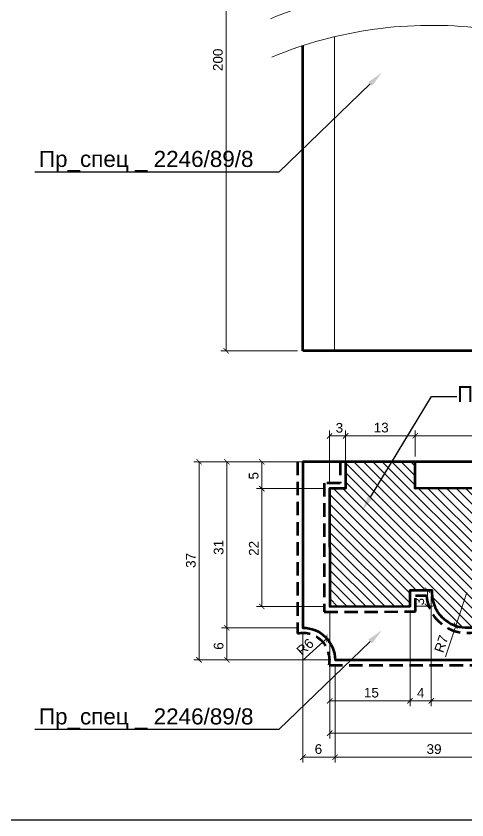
# Model space of a CAD drawing. Header units: millimetres. Extents: x 308 to 848, y -8105 to -7745.
# Drawn here: x 468.6 to 552.8, y -8105.1 to -7954.9 of the extents above; entities that cross this region are included whole.
import ezdxf
from ezdxf import colors
from ezdxf.entities.mleader import LeaderData, LeaderLine
from ezdxf.math import Vec2, Vec3

# ---------------------------------------------------------------- set-up
doc = ezdxf.new("R2010")
doc.units = ezdxf.units.MM
doc.linetypes.add('HIDDEN', pattern=[0.375, 0.25, -0.125])
doc.layers.add('Outside panel', color=7, linetype='Continuous', lineweight=18, true_color=0x7f5e57)
for name, color, linetype, lineweight in [('Panel_Ном._пера__251', 7, 'Continuous', 5), ('линия 15', 7, 'Continuous', 15), ('линия 50', 1, 'Continuous', 100)]:
    doc.layers.add(name, color=color, linetype=linetype, lineweight=lineweight)
doc.layers.add('размеры в модели', color=7, linetype='Continuous')
doc.styles.get("Standard").update_dxf_attribs({"font": 'arial.ttf'})
doc.dimstyles.new('M_1', dxfattribs={"dimtxt": 1.8, "dimasz": 1, "dimexe": 1, "dimexo": 1, "dimgap": 0.6, "dimtad": 1, "dimdec": 0, "dimdsep": 46, "dimtxsty": 'Standard', "dimblk": 'ARCHTICK', "dimcen": -5, "dimclrd": 7, "dimclre": 7, "dimclrt": 7, "dimadec": 0, "dimazin": 0, "dimtfac": 1, "dimtdec": 0, "dimtmove": 0, "dimatfit": 3, "dimfxl": 1, "dimtolj": 1, "dimtzin": 0, "dimlwd": 5, "dimlwe": 5, "dimarcsym": 0})

# ---------------------------------------------------------------- blocks, each defined once
blk = doc.blocks.new('_ArchTick')
at = {"color": 0, "linetype": 'ByBlock', "const_width": 0.15}
blk.add_lwpolyline([(-0.5, -0.5), (0.5, 0.5)], dxfattribs=at)
blk = doc.blocks.new('*D54')
at = {"layer": 'Defpoints', "color": 0, "ltscale": 1000, "transparency": 16777216}
for p in [(502.77, -8038.16), (522.17, -8038.16), (528.17, -8075.16)]:
    blk.add_point(p, dxfattribs=at)
at = {"layer": 'линия 15', "color": 7, "lineweight": 5, "ltscale": 1000, "transparency": 16777216}
for p, q in [((521.17, -8038.16), (501.77, -8038.16)), ((502.77, -8075.16), (502.77, -8038.16)), ((527.17, -8075.16), (501.77, -8075.16))]:
    blk.add_line(p, q, dxfattribs=at)
for p, rotation in [((502.77, -8038.16), 90), ((502.77, -8075.16), 270)]:
    blk.add_blockref('_ArchTick', p, dxfattribs=dict(at, rotation=rotation))
at = {"layer": 'линия 15', "color": 7, "ltscale": 1000, "transparency": 16777216, "insert": (501.25, -8056.58), "char_height": 1.8, "attachment_point": 5, "rotation": 90}
blk.add_mtext('\\A1;37', dxfattribs=at)
blk = doc.blocks.new('*D50')
at = {"layer": 'Defpoints', "color": 0, "ltscale": 1000, "transparency": 16777216}
for p in [(543.15, -8033.3), (530.15, -8038.16), (543.15, -8038.16)]:
    blk.add_point(p, dxfattribs=at)
at = {"layer": 'линия 15', "color": 7, "lineweight": 5, "ltscale": 1000, "transparency": 16777216}
for p, q in [((530.15, -8037.16), (530.15, -8032.3)), ((543.15, -8037.16), (543.15, -8032.3)), ((530.15, -8033.3), (543.15, -8033.3))]:
    blk.add_line(p, q, dxfattribs=at)
at = {"layer": 'линия 15', "color": 7, "lineweight": 5, "ltscale": 1000, "transparency": 16777216, "rotation": 180}
blk.add_blockref('_ArchTick', (530.15, -8033.3), dxfattribs=at)
at = {"layer": 'линия 15', "color": 7, "lineweight": 5, "ltscale": 1000, "transparency": 16777216}
blk.add_blockref('_ArchTick', (543.15, -8033.3), dxfattribs=at)
at = {"layer": 'линия 15', "color": 7, "ltscale": 1000, "transparency": 16777216, "insert": (536.79, -8031.79), "char_height": 1.8, "attachment_point": 5}
blk.add_mtext('\\A1;13', dxfattribs=at)
blk = doc.blocks.new('*D49')
at = {"layer": 'Defpoints', "color": 0, "transparency": 16777216}
for p in [(522.17, -7905.93), (507.82, -8017.41), (522.17, -8017.41)]:
    blk.add_point(p, dxfattribs=at)
at = {"layer": 'линия 50', "color": 7, "lineweight": 5, "transparency": 16777216}
for p, q in [((521.17, -7905.93), (506.82, -7905.93)), ((507.82, -7905.93), (507.82, -8017.41)), ((521.17, -8017.41), (506.82, -8017.41))]:
    blk.add_line(p, q, dxfattribs=at)
for p, rotation in [((507.82, -7905.93), 90), ((507.82, -8017.41), 270)]:
    blk.add_blockref('_ArchTick', p, dxfattribs=dict(at, rotation=rotation))
at = {"layer": 'линия 50', "color": 7, "transparency": 16777216, "insert": (506.3, -7963.08), "char_height": 1.8, "attachment_point": 5, "rotation": 90}
blk.add_mtext('\\A1;200', dxfattribs=at)
blk = doc.blocks.new('*D48')
at = {"layer": 'Defpoints', "color": 0, "ltscale": 1000, "transparency": 16777216}
for p in [(530.15, -8033.34), (527.15, -8043.14), (530.15, -8043.14)]:
    blk.add_point(p, dxfattribs=at)
at = {"layer": 'размеры в модели', "color": 7, "lineweight": 5, "ltscale": 1000, "transparency": 16777216}
for p, q in [((527.15, -8042.14), (527.15, -8032.34)), ((530.15, -8042.14), (530.15, -8032.34)), ((527.15, -8033.34), (530.15, -8033.34))]:
    blk.add_line(p, q, dxfattribs=at)
at = {"layer": 'размеры в модели', "color": 7, "lineweight": 5, "ltscale": 1000, "transparency": 16777216, "rotation": 180}
blk.add_blockref('_ArchTick', (527.15, -8033.34), dxfattribs=at)
at = {"layer": 'размеры в модели', "color": 7, "lineweight": 5, "ltscale": 1000, "transparency": 16777216}
blk.add_blockref('_ArchTick', (530.15, -8033.34), dxfattribs=at)
at = {"layer": 'размеры в модели', "color": 7, "ltscale": 1000, "transparency": 16777216, "insert": (528.99, -8031.82), "char_height": 1.8, "attachment_point": 5}
blk.add_mtext('\\A1;3', dxfattribs=at)
blk = doc.blocks.new('*D36')
at = {"layer": 'Defpoints', "color": 0, "ltscale": 1000, "transparency": 16777216}
for p in [(552.8, -8062.58), (550.72, -8068.79)]:
    blk.add_point(p, dxfattribs=at)
at = {"layer": 'размеры в модели', "color": 7, "lineweight": 5, "ltscale": 1000, "transparency": 16777216}
for p in [(552.8, -8062.58), (548.79, -8074.58)]:
    blk.add_line(p, (550.72, -8068.79), dxfattribs=at)
at = {"layer": 'размеры в модели', "color": 7, "lineweight": 5, "ltscale": 1000, "transparency": 16777216, "rotation": 71.51786982417478}
blk.add_blockref('_ArchTick', (550.72, -8068.79), dxfattribs=at)
at = {"layer": 'размеры в модели', "color": 7, "ltscale": 1000, "transparency": 16777216, "insert": (548.01, -8072.16), "char_height": 1.8, "attachment_point": 5, "rotation": 71.5179}
blk.add_mtext('\\A1;R7', dxfattribs=at)
blk = doc.blocks.new('*D34')
at = {"layer": 'Defpoints', "color": 0, "ltscale": 1000, "transparency": 16777216}
for p in [(542.17, -8062.15), (545.43, -8062.15), (542.17, -8065.15)]:
    blk.add_point(p, dxfattribs=at)
at = {"layer": 'размеры в модели', "color": 7, "lineweight": 5, "ltscale": 1000, "transparency": 16777216}
for p, q in [((543.17, -8062.15), (546.43, -8062.15)), ((545.43, -8065.15), (545.43, -8062.15)), ((543.17, -8065.15), (546.43, -8065.15))]:
    blk.add_line(p, q, dxfattribs=at)
for p, rotation in [((545.43, -8062.15), 90), ((545.43, -8065.15), 270)]:
    blk.add_blockref('_ArchTick', p, dxfattribs=dict(at, rotation=rotation))
at = {"layer": 'размеры в модели', "color": 7, "ltscale": 1000, "transparency": 16777216, "insert": (543.91, -8064.3), "char_height": 1.8, "attachment_point": 5, "rotation": 90}
blk.add_mtext('\\A1;3', dxfattribs=at)
blk = doc.blocks.new('*D18')
at = {"layer": 'Defpoints', "color": 0, "ltscale": 1000, "transparency": 16777216}
for p in [(569.46, -8059.42), (546.14, -8063.19), (569.46, -8082.82)]:
    blk.add_point(p, dxfattribs=at)
at = {"layer": 'размеры в модели', "color": 7, "lineweight": 5, "ltscale": 1000, "transparency": 16777216}
for p, q in [((569.46, -8060.42), (569.46, -8083.82)), ((546.14, -8064.19), (546.14, -8083.82)), ((546.14, -8082.82), (569.46, -8082.82))]:
    blk.add_line(p, q, dxfattribs=at)
at = {"layer": 'размеры в модели', "color": 7, "lineweight": 5, "ltscale": 1000, "transparency": 16777216, "rotation": 180}
blk.add_blockref('_ArchTick', (546.14, -8082.82), dxfattribs=at)
at = {"layer": 'размеры в модели', "color": 7, "lineweight": 5, "ltscale": 1000, "transparency": 16777216}
blk.add_blockref('_ArchTick', (569.46, -8082.82), dxfattribs=at)
at = {"layer": 'размеры в модели', "color": 7, "ltscale": 1000, "transparency": 16777216, "insert": (557.13, -8081.3), "char_height": 1.8, "attachment_point": 5}
blk.add_mtext('\\A1;23', dxfattribs=at)
blk = doc.blocks.new('*D17')
at = {"layer": 'Defpoints', "color": 0, "ltscale": 1000, "transparency": 16777216}
for p in [(546.14, -8062.17), (542.17, -8065.15), (546.14, -8082.82)]:
    blk.add_point(p, dxfattribs=at)
at = {"layer": 'размеры в модели', "color": 7, "lineweight": 5, "ltscale": 1000, "transparency": 16777216}
for p, q in [((546.14, -8063.17), (546.14, -8083.82)), ((542.17, -8066.15), (542.17, -8083.82)), ((542.17, -8082.82), (546.14, -8082.82))]:
    blk.add_line(p, q, dxfattribs=at)
at = {"layer": 'размеры в модели', "color": 7, "lineweight": 5, "ltscale": 1000, "transparency": 16777216, "rotation": 180}
blk.add_blockref('_ArchTick', (542.17, -8082.82), dxfattribs=at)
at = {"layer": 'размеры в модели', "color": 7, "lineweight": 5, "ltscale": 1000, "transparency": 16777216}
blk.add_blockref('_ArchTick', (546.14, -8082.82), dxfattribs=at)
at = {"layer": 'размеры в модели', "color": 7, "ltscale": 1000, "transparency": 16777216, "insert": (544.16, -8081.32), "char_height": 1.8, "attachment_point": 5}
blk.add_mtext('\\A1;4', dxfattribs=at)
blk = doc.blocks.new('*D16')
at = {"layer": 'Defpoints', "color": 0, "ltscale": 1000, "transparency": 16777216}
for p in [(527.17, -8065.17), (542.17, -8065.15), (542.17, -8082.82)]:
    blk.add_point(p, dxfattribs=at)
at = {"layer": 'размеры в модели', "color": 7, "lineweight": 5, "ltscale": 1000, "transparency": 16777216}
for p, q in [((527.17, -8066.17), (527.17, -8083.82)), ((542.17, -8066.15), (542.17, -8083.82)), ((527.17, -8082.82), (542.17, -8082.82))]:
    blk.add_line(p, q, dxfattribs=at)
at = {"layer": 'размеры в модели', "color": 7, "lineweight": 5, "ltscale": 1000, "transparency": 16777216, "rotation": 180}
blk.add_blockref('_ArchTick', (527.17, -8082.82), dxfattribs=at)
at = {"layer": 'размеры в модели', "color": 7, "lineweight": 5, "ltscale": 1000, "transparency": 16777216}
blk.add_blockref('_ArchTick', (542.17, -8082.82), dxfattribs=at)
at = {"layer": 'размеры в модели', "color": 7, "ltscale": 1000, "transparency": 16777216, "insert": (534.96, -8081.3), "char_height": 1.8, "attachment_point": 5}
blk.add_mtext('\\A1;15', dxfattribs=at)
blk = doc.blocks.new('*D15')
at = {"layer": 'Defpoints', "color": 0, "ltscale": 1000, "transparency": 16777216}
for p in [(627.19, -8043.16), (527.17, -8065.17), (627.19, -8088.85)]:
    blk.add_point(p, dxfattribs=at)
at = {"layer": 'размеры в модели', "color": 7, "lineweight": 5, "ltscale": 1000, "transparency": 16777216}
for p, q in [((627.19, -8044.16), (627.19, -8089.85)), ((527.17, -8066.17), (527.17, -8089.85)), ((527.17, -8088.85), (627.19, -8088.85))]:
    blk.add_line(p, q, dxfattribs=at)
at = {"layer": 'размеры в модели', "color": 7, "lineweight": 5, "ltscale": 1000, "transparency": 16777216, "rotation": 180}
blk.add_blockref('_ArchTick', (527.17, -8088.85), dxfattribs=at)
at = {"layer": 'размеры в модели', "color": 7, "lineweight": 5, "ltscale": 1000, "transparency": 16777216}
blk.add_blockref('_ArchTick', (627.19, -8088.85), dxfattribs=at)
at = {"layer": 'размеры в модели', "color": 7, "ltscale": 1000, "transparency": 16777216, "insert": (570.9, -8087.33), "char_height": 1.8, "attachment_point": 5}
blk.add_mtext('\\A1;100', dxfattribs=at)
blk = doc.blocks.new('*D14')
at = {"layer": 'Defpoints', "color": 0, "ltscale": 1000, "transparency": 16777216}
for p in [(526.65, -8071.17), (522.17, -8075.16)]:
    blk.add_point(p, dxfattribs=at)
at = {"layer": 'размеры в модели', "color": 7, "lineweight": 5, "ltscale": 1000, "transparency": 16777216}
blk.add_line((522.08, -8075.25), (526.65, -8071.17), dxfattribs=at)
at = {"layer": 'размеры в модели', "color": 7, "lineweight": 5, "ltscale": 1000, "transparency": 16777216, "rotation": 41.77833701339448}
blk.add_blockref('_ArchTick', (526.65, -8071.17), dxfattribs=at)
at = {"layer": 'размеры в модели', "color": 7, "ltscale": 1000, "transparency": 16777216, "insert": (522.59, -8072.75), "char_height": 1.8, "attachment_point": 5, "rotation": 41.7783}
blk.add_mtext('\\A1;R6', dxfattribs=at)
blk = doc.blocks.new('*D13')
at = {"layer": 'Defpoints', "color": 0, "ltscale": 1000, "transparency": 16777216}
for p in [(514.49, -8038.16), (530.15, -8038.16), (527.15, -8043.17)]:
    blk.add_point(p, dxfattribs=at)
at = {"layer": 'размеры в модели', "color": 7, "lineweight": 5, "ltscale": 1000, "transparency": 16777216}
for p, q in [((529.15, -8038.16), (513.49, -8038.16)), ((514.49, -8043.17), (514.49, -8038.16)), ((526.15, -8043.17), (513.49, -8043.17))]:
    blk.add_line(p, q, dxfattribs=at)
for p, rotation in [((514.49, -8038.16), 90), ((514.49, -8043.17), 270)]:
    blk.add_blockref('_ArchTick', p, dxfattribs=dict(at, rotation=rotation))
at = {"layer": 'размеры в модели', "color": 7, "ltscale": 1000, "transparency": 16777216, "insert": (512.98, -8040.78), "char_height": 1.8, "attachment_point": 5, "rotation": 90}
blk.add_mtext('\\A1;5', dxfattribs=at)
blk = doc.blocks.new('*D12')
at = {"layer": 'Defpoints', "color": 0, "ltscale": 1000, "transparency": 16777216}
for p in [(527.15, -8043.17), (514.49, -8065.17), (527.17, -8065.17)]:
    blk.add_point(p, dxfattribs=at)
at = {"layer": 'размеры в модели', "color": 7, "lineweight": 5, "ltscale": 1000, "transparency": 16777216}
for p, q in [((526.15, -8043.17), (513.49, -8043.17)), ((514.49, -8043.17), (514.49, -8065.17)), ((526.17, -8065.17), (513.49, -8065.17))]:
    blk.add_line(p, q, dxfattribs=at)
for p, rotation in [((514.49, -8043.17), 90), ((514.49, -8065.17), 270)]:
    blk.add_blockref('_ArchTick', p, dxfattribs=dict(at, rotation=rotation))
at = {"layer": 'размеры в модели', "color": 7, "ltscale": 1000, "transparency": 16777216, "insert": (512.99, -8054.33), "char_height": 1.8, "attachment_point": 5, "rotation": 90}
blk.add_mtext('\\A1;22', dxfattribs=at)
blk = doc.blocks.new('*D6')
at = {"layer": 'Defpoints', "color": 0, "ltscale": 1000, "transparency": 16777216}
for p in [(507.96, -8038.16), (522.17, -8038.16), (522.17, -8069.16)]:
    blk.add_point(p, dxfattribs=at)
at = {"layer": 'размеры в модели', "color": 7, "lineweight": 5, "ltscale": 1000, "transparency": 16777216}
for p, q in [((521.17, -8038.16), (506.96, -8038.16)), ((507.96, -8069.16), (507.96, -8038.16)), ((521.17, -8069.16), (506.96, -8069.16))]:
    blk.add_line(p, q, dxfattribs=at)
for p, rotation in [((507.96, -8038.16), 90), ((507.96, -8069.16), 270)]:
    blk.add_blockref('_ArchTick', p, dxfattribs=dict(at, rotation=rotation))
at = {"layer": 'размеры в модели', "color": 7, "ltscale": 1000, "transparency": 16777216, "insert": (506.44, -8054.15), "char_height": 1.8, "attachment_point": 5, "rotation": 90}
blk.add_mtext('\\A1;31', dxfattribs=at)
blk = doc.blocks.new('*D5')
at = {"layer": 'Defpoints', "color": 0, "ltscale": 1000, "transparency": 16777216}
for p in [(522.17, -8069.16), (507.96, -8075.16), (528.17, -8075.16)]:
    blk.add_point(p, dxfattribs=at)
at = {"layer": 'размеры в модели', "color": 7, "lineweight": 5, "ltscale": 1000, "transparency": 16777216}
for p, q in [((521.17, -8069.16), (506.96, -8069.16)), ((507.96, -8069.16), (507.96, -8075.16)), ((527.17, -8075.16), (506.96, -8075.16))]:
    blk.add_line(p, q, dxfattribs=at)
for p, rotation in [((507.96, -8069.16), 90), ((507.96, -8075.16), 270)]:
    blk.add_blockref('_ArchTick', p, dxfattribs=dict(at, rotation=rotation))
at = {"layer": 'размеры в модели', "color": 7, "ltscale": 1000, "transparency": 16777216, "insert": (506.44, -8072.57), "char_height": 1.8, "attachment_point": 5, "rotation": 90}
blk.add_mtext('\\A1;6', dxfattribs=at)
blk = doc.blocks.new('*D3')
at = {"layer": 'Defpoints', "color": 0, "ltscale": 1000, "transparency": 16777216}
for p in [(528.17, -8075.16), (567.17, -8075.16), (567.17, -8093.35)]:
    blk.add_point(p, dxfattribs=at)
at = {"layer": 'размеры в модели', "color": 7, "lineweight": 5, "ltscale": 1000, "transparency": 16777216}
for p, q in [((528.17, -8076.16), (528.17, -8094.35)), ((567.17, -8076.16), (567.17, -8094.35)), ((528.17, -8093.35), (567.17, -8093.35))]:
    blk.add_line(p, q, dxfattribs=at)
at = {"layer": 'размеры в модели', "color": 7, "lineweight": 5, "ltscale": 1000, "transparency": 16777216, "rotation": 180}
blk.add_blockref('_ArchTick', (528.17, -8093.35), dxfattribs=at)
at = {"layer": 'размеры в модели', "color": 7, "lineweight": 5, "ltscale": 1000, "transparency": 16777216}
blk.add_blockref('_ArchTick', (567.17, -8093.35), dxfattribs=at)
at = {"layer": 'размеры в модели', "color": 7, "ltscale": 1000, "transparency": 16777216, "insert": (546.66, -8091.83), "char_height": 1.8, "attachment_point": 5}
blk.add_mtext('\\A1;39', dxfattribs=at)
blk = doc.blocks.new('*D2')
at = {"layer": 'Defpoints', "color": 0, "ltscale": 1000, "transparency": 16777216}
for p in [(522.17, -8069.16), (528.17, -8075.16), (528.17, -8093.35)]:
    blk.add_point(p, dxfattribs=at)
at = {"layer": 'размеры в модели', "color": 7, "lineweight": 5, "ltscale": 1000, "transparency": 16777216}
for p, q in [((522.17, -8070.16), (522.17, -8094.35)), ((528.17, -8076.16), (528.17, -8094.35)), ((522.17, -8093.35), (528.17, -8093.35))]:
    blk.add_line(p, q, dxfattribs=at)
at = {"layer": 'размеры в модели', "color": 7, "lineweight": 5, "ltscale": 1000, "transparency": 16777216, "rotation": 180}
blk.add_blockref('_ArchTick', (522.17, -8093.35), dxfattribs=at)
at = {"layer": 'размеры в модели', "color": 7, "lineweight": 5, "ltscale": 1000, "transparency": 16777216}
blk.add_blockref('_ArchTick', (528.17, -8093.35), dxfattribs=at)
at = {"layer": 'размеры в модели', "color": 7, "ltscale": 1000, "transparency": 16777216, "insert": (525.07, -8091.83), "char_height": 1.8, "attachment_point": 5}
blk.add_mtext('\\A1;6', dxfattribs=at)

msp = doc.modelspace()

# ---------------------------------------------------------------- hatches: boundary and pattern name
at = {"layer": 'Outside panel', "ltscale": 1000}
h = msp.add_hatch(dxfattribs=at)
h.set_pattern_fill('ANSI31', color=256, scale=10, angle=90)
h.set_pattern_definition([(135, (-304625.2295, 89512.2185), (-0.8838834765, -0.8838834765), [])])
edge = h.paths.add_edge_path()
edge.add_line((530.15, -8038.16), (530.15, -8043.16))
edge.add_line((530.15, -8043.16), (527.15, -8043.17))
edge.add_line((527.15, -8043.17), (527.17, -8065.17))
edge.add_line((527.17, -8065.17), (542.17, -8065.15))
edge.add_line((542.17, -8065.15), (542.17, -8062.15))
edge.add_line((542.17, -8062.15), (546.26, -8062.15))
edge.add_arc((552.8, -8062.58), 6.55, 176.2618, 329.0777)
edge.add_arc((568.33, -8070.11), 10.75, 83.9516, 157.2119, ccw=False)
edge.add_line((569.46, -8059.42), (569.46, -8056.42))
edge.add_line((569.46, -8056.42), (572.46, -8056.42))
edge.add_arc((577.33, -8056.42), 4.87, 180.0457, 360.0457)
edge.add_line((582.2, -8056.41), (582.19, -8053.12))
edge.add_line((582.19, -8053.12), (597.19, -8053.11))
edge.add_line((597.19, -8053.11), (597.19, -8050.11))
edge.add_line((597.19, -8050.11), (603.19, -8050.11))
edge.add_line((603.19, -8050.11), (603.19, -8051.11))
edge.add_line((603.19, -8051.11), (619.19, -8051.09))
edge.add_line((619.19, -8051.09), (619.19, -8048.09))
edge.add_arc((619.19, -8043.09), 5, 270.0457, 360.0457)
edge.add_line((624.19, -8043.09), (627.19, -8043.09))
edge.add_line((627.19, -8043.09), (627.18, -8038.09))
edge.add_line((627.18, -8038.09), (627.17, -8038.09))
edge.add_line((627.17, -8038.09), (627.17, -8032.09))
edge.add_line((627.17, -8032.09), (622.18, -8032.09))
edge.add_line((622.18, -8032.09), (622.18, -8038.09))
edge.add_line((622.18, -8038.09), (606.15, -8038.1))
edge.add_line((606.15, -8038.1), (606.15, -8043.1))
edge.add_line((606.15, -8043.1), (543.15, -8043.15))
edge.add_line((543.15, -8043.15), (543.15, -8038.15))
edge.add_line((543.15, -8038.15), (530.15, -8038.16))

# ---------------------------------------------------------------- linework, layer by layer
at = {"color": 6, "ltscale": 1000}
msp.add_lwpolyline([(308.28, -8105.05), (848.28, -8105.05), (848.28, -7745.05), (308.28, -7745.05)], close=True, dxfattribs=at)
at = {"layer": 'Panel_Ном._пера__251', "linetype": 'Continuous', "lineweight": 15}
msp.add_line((528.09, -8017.41), (528.09, -7958.76), dxfattribs=at)
for points in [[(516.1, -7955.4, -0.128795), (555.11, -7950.03, -0.057089), (572.39, -7954.14, 0.058883), (593.6, -7960.51, 0.073233), (614.75, -7960.94, 0.071283), (635.84, -7955.59)], [(516.38, -7962.56, -0.128795), (555.38, -7957.19, -0.057089), (572.66, -7961.29, 0.058883), (593.87, -7967.67, 0.073233), (615.02, -7968.1, 0.071283), (636.11, -7962.75)]]:
    msp.add_lwpolyline(points, format="xyb", dxfattribs=at)
at = {"layer": 'линия 50', "color": 7}
for p, q in [((522.17, -8017.41), (522.17, -7960.42)), ((627.2, -8017.41), (522.17, -8017.41))]:
    msp.add_line(p, q, dxfattribs=at)
at = {"layer": 'линия 50', "color": 1, "linetype": 'HIDDEN', "ltscale": 10, "true_color": 0xff0909}
for points in [[(521.17, -8038.16), (521.17, -8070.26, -0.537735), (527.07, -8076.16), (568.17, -8076.16), (568.17, -8070.98), (628.17, -8059.01), (628.17, -8038.16)], [(529.15, -8038.16), (529.15, -8042.16), (526.15, -8042.17), (526.17, -8066.17), (543.17, -8066.15), (543.17, -8063.15), (545.27, -8063.15, 0.735211), (559.32, -8066.4, -0.365199), (570.46, -8060.6), (570.46, -8057.42), (571.54, -8057.42, 0.917871), (583.2, -8056.41), (583.2, -8054.12), (598.2, -8054.11), (598.19, -8051.11), (602.19, -8051.11), (602.19, -8052.11)]]:
    msp.add_lwpolyline(points, format="xyb", dxfattribs=at)
at = {"layer": 'линия 50', "color": 7}
for points in [[(622.18, -8038.16), (522.17, -8038.16), (522.17, -8069.16, -0.414214), (528.17, -8075.16), (567.17, -8075.16), (567.17, -8070.16), (627.17, -8058.19), (627.17, -8038.16)], [(606.15, -8043.1), (543.15, -8043.15), (543.15, -8038.15), (530.15, -8038.16), (530.15, -8043.16), (527.15, -8043.17), (527.17, -8065.17), (542.17, -8065.15), (542.17, -8062.15), (546.26, -8062.15, 0.787035), (558.42, -8065.95, -0.33101)]]:
    msp.add_lwpolyline(points, format="xyb", dxfattribs=at)

# ---------------------------------------------------------------- dimensions: what is measured, and where the dimension line sits
at = {"layer": 'линия 15', "color": 7, "ltscale": 1000}
dim = msp.add_linear_dim(base=(543.15, -8033.3), p1=(530.15, -8038.16), p2=(543.15, -8038.16), dimstyle='M_1', dxfattribs=at)
dim.commit()
dim.dimension.update_dxf_attribs({"geometry": '*D50', "text_midpoint": (536.79, -8033.3), "dimtype": 128})
msp.add_linear_dim(base=(606.15, -8033.3), p1=(543.15, -8038.16), p2=(606.15, -8038.16), dimstyle='M_1', dxfattribs=at).render()
dim = msp.add_linear_dim(base=(502.77, -8038.16), p1=(528.17, -8075.16), p2=(522.17, -8038.16), angle=90, dimstyle='M_1', dxfattribs=at)
dim.commit()
dim.dimension.update_dxf_attribs({"geometry": '*D54', "text_midpoint": (502.77, -8056.58), "dimtype": 128})
at = {"layer": 'линия 50', "color": 7}
dim = msp.add_linear_dim(base=(507.82, -8017.41), p1=(522.17, -7905.93), p2=(522.17, -8017.41), angle=90, text='200', dimstyle='M_1', dxfattribs=at)
dim.commit()
dim.dimension.update_dxf_attribs({"geometry": '*D49', "text_midpoint": (507.82, -7963.08), "dimtype": 128})
at = {"layer": 'размеры в модели', "color": 5, "ltscale": 1000}
for base, p1, p2, picture, middle in [((530.15, -8033.34), (527.15, -8043.14), (530.15, -8043.14), '*D48', (528.99, -8033.34)), ((627.19, -8088.85), (527.17, -8065.17), (627.19, -8043.16), '*D15', (570.9, -8088.85)), ((569.46, -8082.82), (546.14, -8063.19), (569.46, -8059.42), '*D18', (557.13, -8082.82)), ((546.14, -8082.82), (542.17, -8065.15), (546.14, -8062.17), '*D17', (544.16, -8082.82)), ((542.17, -8082.82), (527.17, -8065.17), (542.17, -8065.15), '*D16', (534.96, -8082.82)), ((528.17, -8093.35), (522.17, -8069.16), (528.17, -8075.16), '*D2', (525.07, -8093.35)), ((567.17, -8093.35), (528.17, -8075.16), (567.17, -8075.16), '*D3', (546.66, -8093.35))]:
    dim = msp.add_linear_dim(base=base, p1=p1, p2=p2, dimstyle='M_1', dxfattribs=at)
    dim.commit()
    dim.dimension.update_dxf_attribs({"geometry": picture, "text_midpoint": middle, "dimtype": 128})
for base, p1, p2, picture, middle in [((507.96, -8038.16), (522.17, -8069.16), (522.17, -8038.16), '*D6', (507.96, -8054.15)), ((514.49, -8038.16), (527.15, -8043.17), (530.15, -8038.16), '*D13', (514.49, -8040.78)), ((514.49, -8065.17), (527.15, -8043.17), (527.17, -8065.17), '*D12', (514.49, -8054.33)), ((545.43, -8062.15), (542.17, -8065.15), (542.17, -8062.15), '*D34', (545.43, -8064.3)), ((507.96, -8075.16), (522.17, -8069.16), (528.17, -8075.16), '*D5', (507.96, -8072.57))]:
    dim = msp.add_linear_dim(base=base, p1=p1, p2=p2, angle=90, dimstyle='M_1', dxfattribs=at)
    dim.commit()
    dim.dimension.update_dxf_attribs({"geometry": picture, "text_midpoint": middle, "dimtype": 128})
dim = msp.add_radius_dim(center=(552.8, -8062.58), mpoint=(550.72, -8068.79), dimstyle='M_1', dxfattribs=at)
dim.commit()
dim.dimension.update_dxf_attribs({"geometry": '*D36', "text_midpoint": (548.01, -8072.16)})
dim = msp.add_radius_dim(center=(522.17, -8075.16), mpoint=(526.65, -8071.17), dimstyle='M_1', dxfattribs=at)
dim.commit()
dim.dimension.update_dxf_attribs({"geometry": '*D14', "text_midpoint": (523.6, -8073.88), "dimtype": 132})

# ---------------------------------------------------------------- leaders
at = {"color": 7, "ltscale": 1000}
ml = msp.add_multileader_mtext('Standard', dxfattribs=at)
ml.set_content('\\A1;Пр_спец _ 2246/89/8', color=7)
ml.set_leader_properties()
ml.build(insert=Vec2(0, 0))
ml.multileader.update_dxf_attribs({"text_right_attachment_type": 6, "dogleg_length": 0.36, "arrow_head_size": 3})
ctx = ml.context
ctx.base_point, ctx.char_height, ctx.arrow_head_size, ctx.landing_gap_size, ctx.plane_origin = Vec3(473.24, -7982.13), 3, 3, 0.09, Vec3(515.93, -7951.21)
ctx.right_attachment, ctx.text_align_type = 6, 2
notes = []
notes.append((ctx, [(0, (1, 1, 0), (517.7, -7984.04), (-1, 0), 4.68, [(0, [(536.9, -7965.5)], 0, [])])]))
ctx.mtext.insert, ctx.mtext.alignment, ctx.mtext.flow_direction = Vec3(512.94, -7980.09), 3, 5
ml = msp.add_multileader_mtext('Standard', dxfattribs=at)
ml.set_content('\\A1;Пр_спец _ 2246/89/7', color=7)
ml.set_leader_properties()
ml.build(insert=Vec2(0, 0))
ml.multileader.update_dxf_attribs({"text_right_attachment_type": 6, "dogleg_length": 0.36, "arrow_head_size": 3})
ctx = ml.context
ctx.base_point, ctx.char_height, ctx.arrow_head_size, ctx.landing_gap_size, ctx.plane_origin = Vec3(550.88, -8025.99), 3, 3, 0.09, Vec3(512.23, -8033.05)
ctx.right_attachment = 6
notes.append((ctx, [(1, (1, 1, 0), (546.21, -8025.99), (1, 0), 4.68, [(0, [(533.2, -8047.34)], 0, [])])]))
ctx.mtext.insert, ctx.mtext.flow_direction = Vec3(550.97, -8024.01), 5
ml = msp.add_multileader_mtext('Standard', dxfattribs=at)
ml.set_content('\\A1;Пр_спец _ 2246/89/8', color=7)
ml.set_leader_properties()
ml.build(insert=Vec2(0, 0))
ml.multileader.update_dxf_attribs({"text_right_attachment_type": 6, "dogleg_length": 0.36, "arrow_head_size": 3})
ctx = ml.context
ctx.base_point, ctx.char_height, ctx.arrow_head_size, ctx.landing_gap_size, ctx.plane_origin = Vec3(473.24, -8086.26), 3, 3, 0.09, Vec3(515.93, -8055.35)
ctx.right_attachment, ctx.text_align_type = 6, 2
notes.append((ctx, [(0, (1, 1, 0), (517.7, -8088.18), (-1, 0), 4.68, [(0, [(536.9, -8069.64)], 0, [])])]))
ctx.mtext.insert, ctx.mtext.alignment, ctx.mtext.flow_direction = Vec3(512.94, -8084.22), 3, 5
for ctx, leaders in notes:
    for number, flags, end, landing, length, lines in leaders:
        leader = LeaderData()
        leader.index, (leader.has_last_leader_line, leader.has_dogleg_vector, leader.attachment_direction) = number, flags
        leader.last_leader_point, leader.dogleg_vector, leader.dogleg_length = Vec3(end), Vec3(landing), length
        for number, points, colour, breaks in lines:
            line = LeaderLine()
            line.index, line.vertices, line.color, line.breaks = number, Vec3.list(points), colors.encode_raw_color(colour), breaks
            leader.lines.append(line)
        ctx.leaders.append(leader)

doc.saveas('drawing.dxf')
